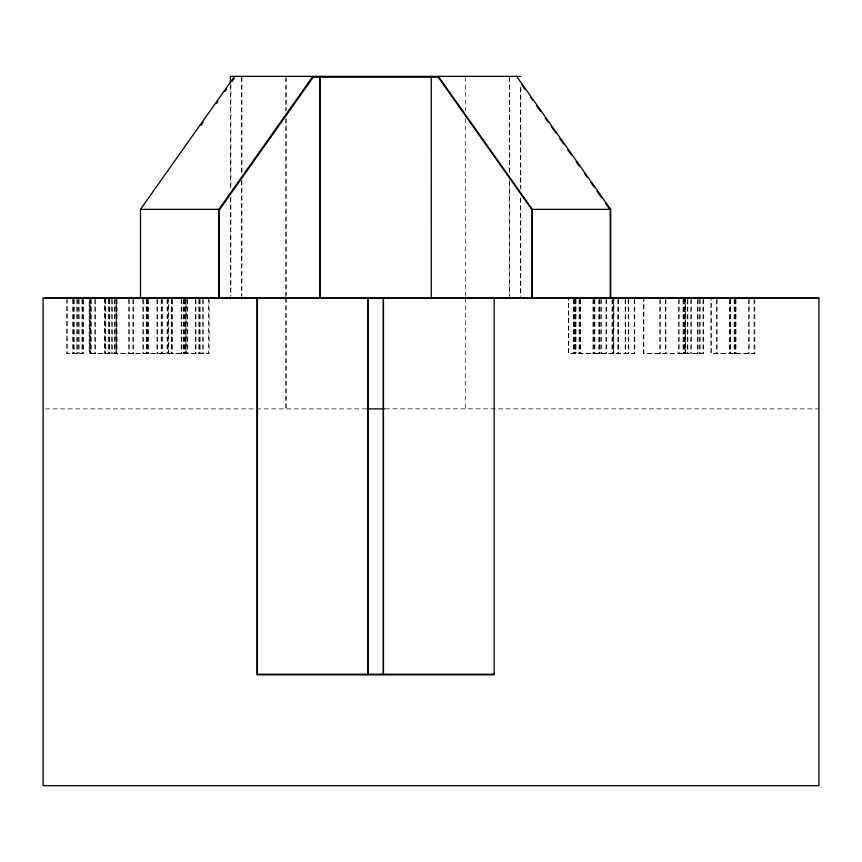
<?xml version="1.0" encoding="UTF-8"?>
<svg xmlns="http://www.w3.org/2000/svg" width="862" height="862" viewBox="0 0 862 862"><rect width="100%" height="100%" fill="white"/><g stroke="black" fill="none" stroke-linecap="round" stroke-linejoin="round"><path stroke-width="0.65" stroke-dasharray="4.31 3.23" d="M161.851 353.42L208.593 353.42L208.593 299.329M45.384 408.89L366.63 408.89M385.4 408.836L817.941 408.89M754.843 299.329L754.843 353.42L711.516 353.42L711.516 299.329M754.034 299.653L754.034 353.614L710.816 353.614L710.816 299.653M749.24 299.329L749.24 353.42M748.453 299.653L748.453 353.614M735.976 299.329L735.976 353.42M735.695 299.329L735.695 353.42M735.221 299.653L735.221 353.614M735.114 299.653L735.114 353.614M734.898 299.329L734.941 353.614M734.144 299.653L734.144 353.614M730.739 299.329L730.739 353.42M730.373 299.329L730.373 353.42M729.995 299.653L729.995 353.614M729.629 299.653L729.629 353.614M717.119 299.329L717.119 353.42M716.408 299.653L716.408 353.614M703.651 299.329L703.651 353.42L643.903 353.42L643.903 299.329M702.972 299.653L702.972 353.614L643.375 353.614L643.375 299.653M700.159 299.329L700.159 353.42M699.491 299.653L699.491 353.614M698.048 299.329L698.048 353.42M697.38 299.653L697.38 353.614M691.399 299.329L691.399 353.42M690.753 299.653L690.753 353.614M687.844 299.329L687.876 353.42M687.208 299.653L687.24 353.614M684.913 299.653L684.978 353.614M684.784 299.329L684.784 353.42M684.676 299.329L684.676 353.42M684.159 299.653L684.159 353.614M684.051 299.653L684.051 353.614M683.706 299.329L683.706 353.42M683.081 299.653L683.081 353.614M679.181 299.329L679.181 353.42M678.566 299.653L678.566 353.614M665.927 299.329L665.927 353.42M665.345 299.653L665.345 353.614M660.324 299.329L660.324 353.42M659.753 299.653L659.753 353.614M634.777 299.329L634.777 353.42L568.694 353.42L568.694 299.329M634.27 299.653L634.27 353.614L568.349 353.614L568.349 299.653M628.743 299.329L628.743 353.42M628.247 299.653L628.247 353.614M625.683 299.329L625.683 353.42M625.198 299.653L625.198 353.614M618.56 299.329L618.474 353.42M618.086 299.653L618.086 353.614M618.011 299.653L618.011 353.614M613.259 299.653L613.335 353.614M612.473 299.329L612.473 353.42M612.02 299.653L612.02 353.614M606.439 299.329L606.439 353.42M605.997 299.653L605.997 353.614M601.256 299.329L601.256 353.42M600.836 299.653L600.836 353.614M599.424 299.329L599.51 353.42M599.047 299.653L599.09 353.614M599.004 299.653L599.004 353.614M594.899 299.329L594.942 353.42M594.489 299.653L594.489 353.614M593.39 299.329L593.39 353.42M592.991 299.653L592.991 353.614M580.579 299.329L580.654 353.42M580.277 299.653L580.201 353.614M579.49 299.329L579.49 353.42M579.113 299.653L579.113 353.614M575.891 299.329L575.891 353.42M575.816 299.329L575.816 353.42M575.525 299.653L575.525 353.614M575.45 299.653L575.45 353.614M575.18 299.329L575.18 353.42M574.857 299.329L574.814 353.614M574.491 299.653L574.491 353.614M573.92 299.329L573.92 353.42M573.564 299.653L573.564 353.614M520.767 87.03L520.767 189.845M520.767 197.861L520.767 296.668M520.54 87.87L520.54 187.776M520.54 198.432L520.54 295.666M509.657 77.688L509.657 174.415M509.657 182.475L509.657 296.657M509.453 77.214L509.453 173.704M509.453 180.406L509.453 295.655M465.264 77.214L465.361 111.069M465.264 118.514L465.361 296.668M465.361 298.004L465.264 408.89M286.162 77.214L286.162 110.519M286.162 118.514L286.162 295.666M286.162 298.327L286.162 408.89M285.818 77.688L285.818 111.069M285.818 119.075L285.818 296.668M285.818 298.004L285.818 408.836M241.963 77.214L241.963 173.704M241.963 180.406L241.963 295.655M241.511 77.688L241.511 173.068M241.511 181.128L241.511 296.657M230.887 83.873L230.887 187.776M230.887 197.096L230.887 295.666M230.402 85.694L230.402 191.181M230.402 197.861L230.402 296.668M209.132 299.653L209.132 353.614L162.509 353.614L162.509 299.653M203.238 299.653L203.303 353.614M202.753 299.329L202.689 353.42M200.135 299.653L200.135 353.614M199.575 299.329L199.575 353.42M199.413 299.653L199.348 353.614M198.788 299.329L198.853 353.42M195.933 299.653L195.933 353.614M195.372 299.329L195.372 353.42M187.69 299.653L187.722 353.614M187.129 299.329L187.097 353.42M185.427 299.329L185.341 353.42M185.211 299.653L185.211 353.614M184.619 299.329L184.619 353.42M183.983 299.653L183.951 353.614M183.347 299.329L183.347 353.42M181.828 299.653L181.828 353.614M181.225 299.329L181.225 353.42M172.292 299.653L172.228 353.614M171.904 299.653L171.904 353.614M171.667 299.329L171.667 353.42M171.603 299.329L171.603 353.42M171.279 299.329L171.279 353.42M167.702 299.329L167.713 353.614M167.077 299.329L167.077 353.42M161.851 299.329L161.83 353.614L90.014 353.614L90.014 299.653M161.172 299.329L161.172 353.42L89.185 353.42L89.185 299.329M157.638 299.653L157.638 353.614M156.97 299.329L156.97 353.42M148.49 299.653L148.49 353.614M147.811 299.329L147.811 353.42M147.714 299.653L147.714 353.614M147.036 299.329L147.036 353.42M146.949 299.329L146.917 353.614M146.228 299.329L146.228 353.42M143.523 299.653L143.523 353.614M142.833 299.329L142.833 353.42M133.61 299.653L133.61 353.614M132.888 299.329L132.888 353.42M129.419 299.653L129.419 353.614M128.686 299.329L128.686 353.42M116.898 299.653L116.898 353.614M116.812 299.653L116.812 353.614M115.099 299.653L115.12 353.614M114.355 299.329L114.334 353.42M112.416 299.653L112.416 353.614M111.64 299.329L111.64 353.42M109.765 299.653L109.765 353.614M109.582 299.653L109.582 353.614M108.989 299.329L108.989 353.42M108.795 299.329L108.795 353.42M105.767 299.653L105.767 353.614M105.25 298.327L105.25 353.614M104.981 299.329L104.981 353.42M104.464 298.004L104.464 353.42M95.66 299.653L95.66 353.614M94.842 299.329L94.842 353.42M91.383 299.653L91.383 353.614M90.553 299.329L90.553 353.42M90.338 298.327L90.338 353.614M89.508 298.004L89.508 353.42M83.56 299.653L83.56 353.614L67.376 353.614L67.376 299.653M82.849 299.653L82.849 353.614M82.72 299.329L82.72 353.42L66.493 353.42L66.493 299.329M81.998 299.329L81.998 353.42M79.142 299.653L79.142 353.614M78.28 299.329L78.28 353.42M77.677 299.653L77.677 353.614M76.815 299.329L76.815 353.42M74.24 299.653L74.24 353.614M73.399 299.653L73.399 353.614M73.367 299.329L73.367 353.42M72.537 299.329L72.537 353.42M685.613 353.42L685.613 299.329L685.538 353.42M613.798 353.42L613.798 299.329L613.712 353.42M186.02 353.614L186.02 299.653L185.944 353.614M168.402 353.614L168.402 299.653L168.338 353.614M116.133 353.42L116.133 299.329L116.058 353.42"/><path stroke-width="1.29" d="M140.484 298.004L140.484 209.347L234.529 76.352M200.878 125.464L203.206 122.167M216.394 103.526L217.935 101.339M224.917 91.469L226.469 89.282M231.9 81.599L234.216 78.313M218.851 298.004L218.851 209.347L312.895 76.352M520.767 76.352L230.402 76.352L230.402 83.021M140.484 209.347L218.851 209.347M438.284 76.352L532.317 209.347L610.684 209.347L610.684 298.004M44.037 298.327L817.941 298.327M367.061 408.89L384.56 408.89M494.012 674.224L257.415 674.224L257.415 298.327M516.65 76.352L610.684 209.347M521.855 84.896L524.958 89.282M530.389 96.953L532.705 100.24M536.584 105.724L540.463 111.209M545.118 117.782L548.221 122.167M551.314 126.552L555.968 133.136M559.847 138.62L563.726 144.105M567.595 149.579L571.474 155.063M576.128 161.647L579.232 166.032M584.651 173.704L586.979 176.99M590.858 182.475L593.961 186.86M597.064 191.245L601.708 197.829M605.587 203.303L609.466 208.787M610.242 209.886L610.242 298.327M532.317 209.347L532.317 298.004M532.069 298.327L532.069 209.886L438.252 77.214L313.175 77.214L219.357 209.886L219.357 298.327M494.174 298.004L494.174 674.827L256.995 674.827L256.995 298.004M431.291 76.352L431.28 298.327M383.45 298.327L383.45 674.224M383.342 298.004L383.342 674.827M367.977 298.327L367.977 674.224M367.826 298.004L367.826 674.827M320.147 77.214L320.147 298.327M319.877 76.352L319.877 298.004M818.9 298.004L43.1 298.004L43.1 785.648L818.9 785.648L818.9 298.004"/></g></svg>
